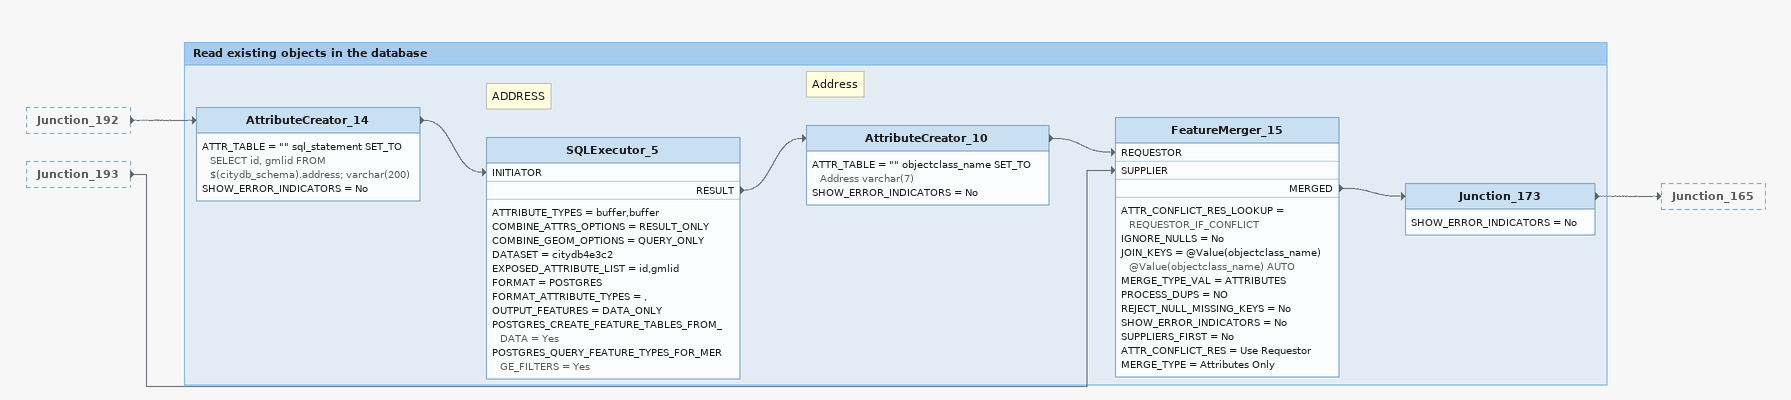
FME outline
Junction_192 [outside]
    -> AttributeCreator_14
Junction_193 [outside]
    -> FeatureMerger_15 [SUPPLIER]

Bookmark: Read existing objects in the database
AttributeCreator_14
    ATTR_TABLE = "" sql_statement SET_TO SELECT id, gmlid FROM $(citydb_schema).address; varchar(200)
    SHOW_ERROR_INDICATORS = No
    -> SQLExecutor_5 [INITIATOR]
Note: ADDRESS
SQLExecutor_5
    ATTRIBUTE_TYPES = buffer,buffer
    COMBINE_ATTRS_OPTIONS = RESULT_ONLY
    COMBINE_GEOM_OPTIONS = QUERY_ONLY
    DATASET = citydb4e3c2
    EXPOSED_ATTRIBUTE_LIST = id,gmlid
    FORMAT = POSTGRES
    FORMAT_ATTRIBUTE_TYPES = ,
    OUTPUT_FEATURES = DATA_ONLY
    POSTGRES_CREATE_FEATURE_TABLES_FROM_DATA = Yes
    POSTGRES_QUERY_FEATURE_TYPES_FOR_MERGE_FILTERS = Yes
    RESULT -> AttributeCreator_10
Note: Address
AttributeCreator_10
    ATTR_TABLE = "" objectclass_name SET_TO Address varchar(7)
    SHOW_ERROR_INDICATORS = No
    -> FeatureMerger_15 [REQUESTOR]
FeatureMerger_15
    ATTR_CONFLICT_RES_LOOKUP = REQUESTOR_IF_CONFLICT
    IGNORE_NULLS = No
    JOIN_KEYS = @Value(objectclass_name) @Value(objectclass_name) AUTO
    MERGE_TYPE_VAL = ATTRIBUTES
    PROCESS_DUPS = NO
    REJECT_NULL_MISSING_KEYS = No
    SHOW_ERROR_INDICATORS = No
    SUPPLIERS_FIRST = No
    ATTR_CONFLICT_RES = Use Requestor
    MERGE_TYPE = Attributes Only
    MERGED -> Junction_173
Junction_173
    SHOW_ERROR_INDICATORS = No
    -> Junction_165
